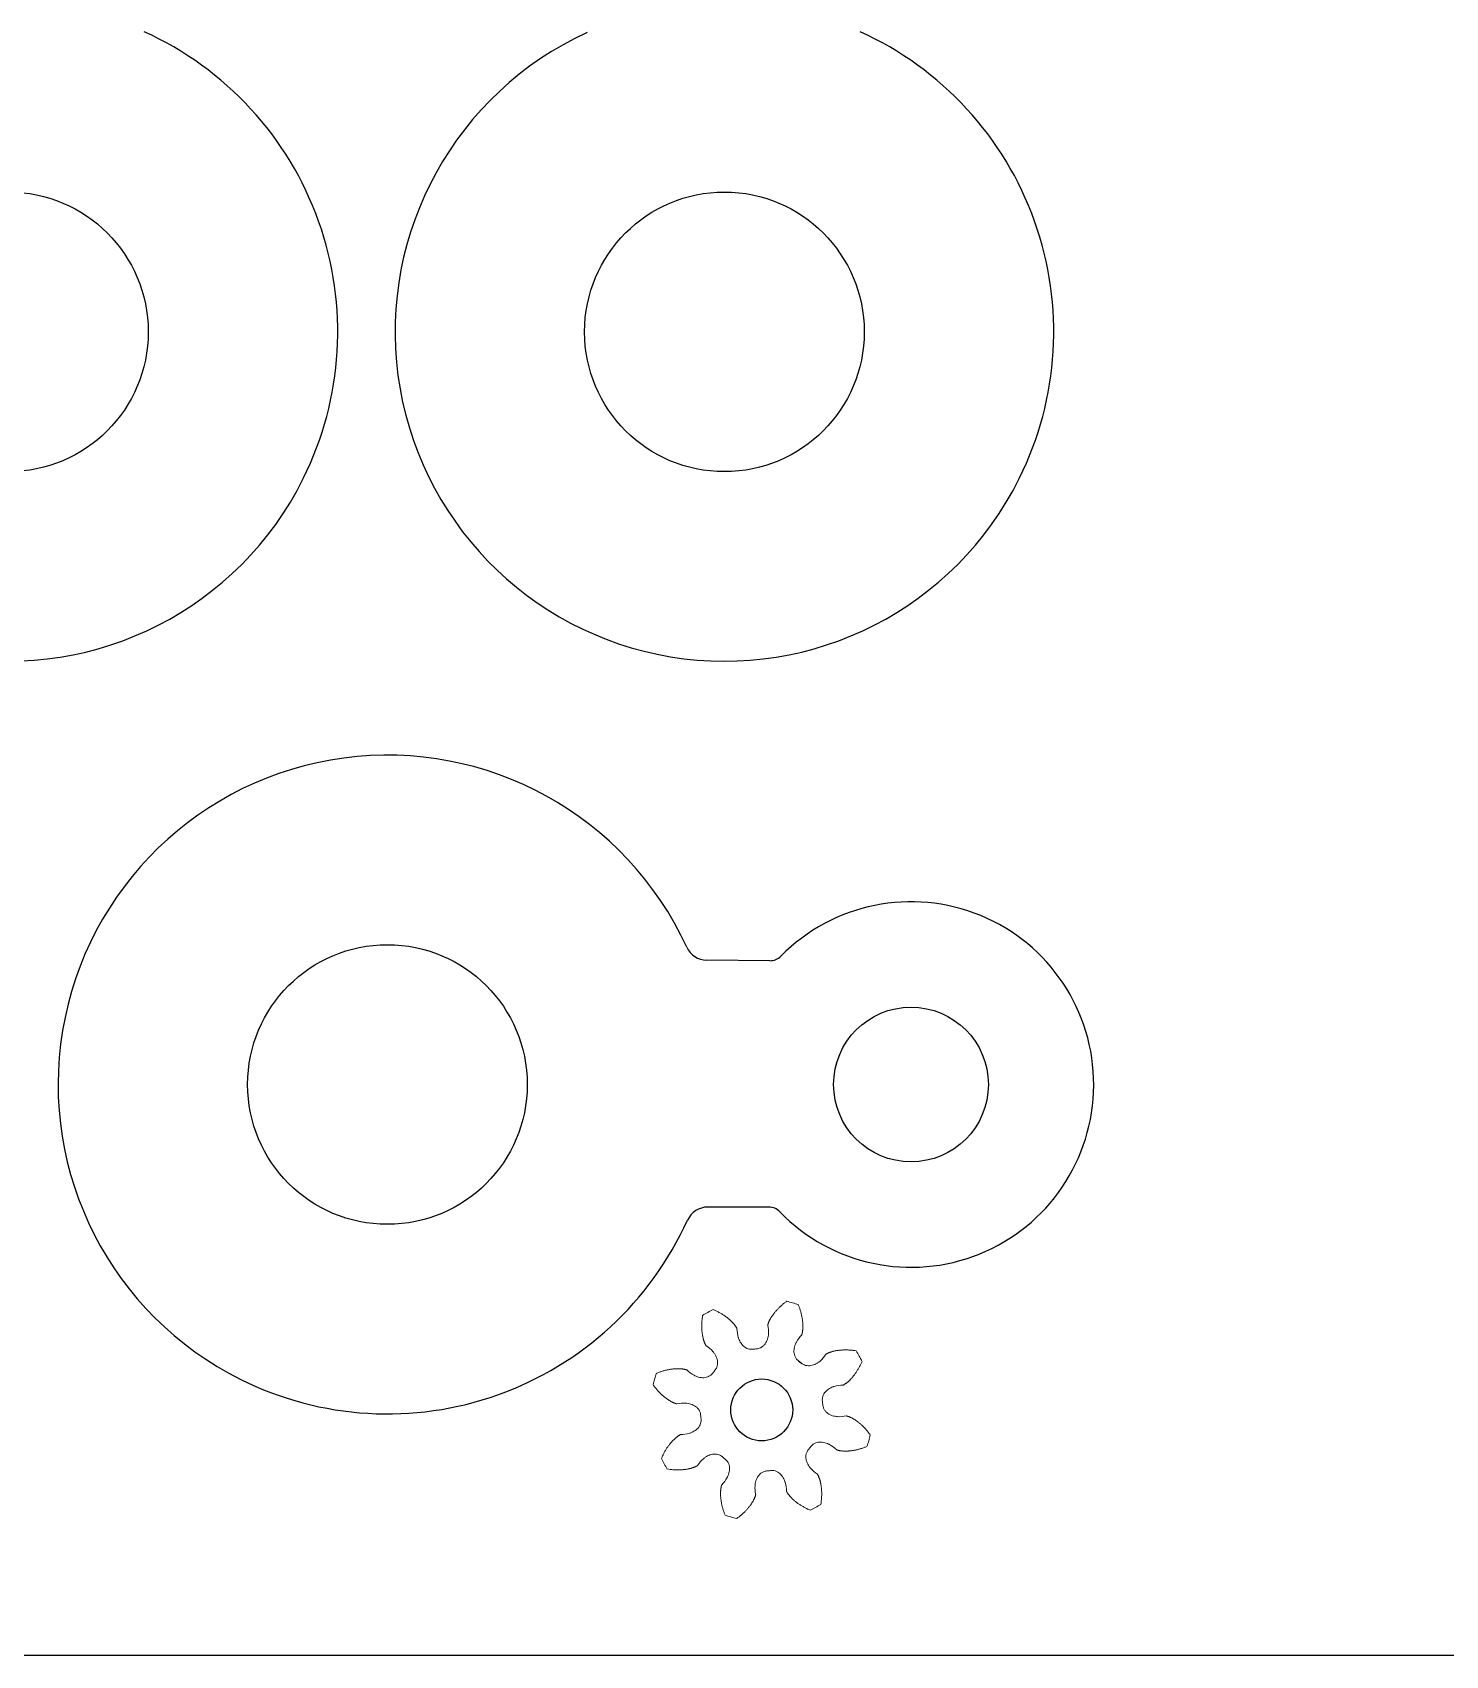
# Model space of a CAD drawing. Header units: inches. Extents: x -135.5 to -117.5, y -14 to -2.
# Drawn here: x -130.83 to -125.12, y -13.98 to -7.43 of the extents above; entities that cross this region are included whole.
import ezdxf

# ---------------------------------------------------------------- set-up
doc = ezdxf.new("R2010")
doc.units = ezdxf.units.IN
doc.header["$MEASUREMENT"] = 0
doc.layers.add('Layer4', color=6, linetype='Continuous')
doc.layers.add('Layer6', color=2, linetype='Continuous')

msp = doc.modelspace()

# ---------------------------------------------------------------- linework, layer by layer
at = {"color": 7, "linetype": 'Continuous', "lineweight": 15}
for radius, start, end in [(0.45, 115.82739, 122.02975), (0.45, 70.82739, 77.02975), (0.2475, 94.70435, 98.15279), (0.45, 25.82739, 32.02975), (0.45, 160.82739, 167.02975), (0.2475, 139.70435, 143.15279), (0.2475, 4.70435, 8.15279), (0.2475, 184.70435, 188.15279), (0.45, 340.82739, 347.02975), (0.2475, 319.70435, 323.15279), (0.45, 205.82739, 212.02975), (0.2475, 229.70435, 233.15279), (0.2475, 274.70435, 278.15279), (0.45, 295.82739, 302.02975), (0.45, 250.82739, 257.02975)]:
    msp.add_arc((-127.8836, -12.9883), radius, start, end, dxfattribs=at)
for points, knots in [([(-128.0796, -12.5832), (-128.0759, -12.5848), (-128.0701, -12.5874), (-128.0623, -12.5912), (-128.0563, -12.5943), (-128.0505, -12.5975), (-128.045, -12.6008), (-128.0397, -12.604), (-128.0347, -12.6073), (-128.03, -12.6106), (-128.0255, -12.6138), (-128.0213, -12.6171), (-128.0174, -12.6203), (-128.0137, -12.6235), (-128.0102, -12.6266), (-128.007, -12.6296), (-128.004, -12.6326), (-128.0012, -12.6355), (-127.9986, -12.6383), (-127.9963, -12.6411), (-127.9942, -12.6437), (-127.9922, -12.6461), (-127.9905, -12.6485), (-127.9889, -12.6507), (-127.9876, -12.6528), (-127.9864, -12.6547), (-127.9853, -12.6565), (-127.9844, -12.6582), (-127.9838, -12.6593), (-127.9835, -12.6599)], [0.0209188, 0.0209188, 0.0209188, 0.0209188, 0.1153566, 0.1704903, 0.2239275, 0.2756683, 0.3257127, 0.3740607, 0.4207123, 0.4656674, 0.5089261, 0.5504884, 0.5903543, 0.6285238, 0.6649968, 0.6997734, 0.7328536, 0.7642374, 0.7939248, 0.8219157, 0.8482102, 0.8728083, 0.89571, 0.9169152, 0.9364241, 0.9542365, 0.9703525, 0.9847721, 1, 1, 1, 1]), ([(-127.8593, -12.6459), (-127.8591, -12.6453), (-127.8588, -12.644), (-127.8582, -12.6422), (-127.8576, -12.6402), (-127.8569, -12.6381), (-127.856, -12.6357), (-127.855, -12.6332), (-127.8538, -12.6305), (-127.8525, -12.6277), (-127.851, -12.6247), (-127.8493, -12.6215), (-127.8474, -12.6182), (-127.8454, -12.6148), (-127.8431, -12.6112), (-127.8406, -12.6075), (-127.8379, -12.6037), (-127.835, -12.5998), (-127.8319, -12.5957), (-127.8285, -12.5916), (-127.8249, -12.5875), (-127.821, -12.5832), (-127.8169, -12.5789), (-127.8125, -12.5746), (-127.8078, -12.5702), (-127.8029, -12.5658), (-127.7977, -12.5614), (-127.7909, -12.5559), (-127.7858, -12.5521), (-127.7826, -12.5498)], [0, 0, 0, 0, 0.0152279, 0.0296475, 0.0457635, 0.0635759, 0.0830848, 0.10429, 0.1271917, 0.1517898, 0.1780843, 0.2060752, 0.2357626, 0.2671464, 0.3002266, 0.3350032, 0.3714762, 0.4096457, 0.4495116, 0.4910739, 0.5343326, 0.5792877, 0.6259393, 0.6742873, 0.7243317, 0.7760725, 0.8295097, 0.8846434, 0.9790812, 0.9790812, 0.9790812, 0.9790812]), ([(-127.7358, -12.5632), (-127.7343, -12.567), (-127.732, -12.5729), (-127.7292, -12.5811), (-127.7271, -12.5876), (-127.7253, -12.594), (-127.7237, -12.6002), (-127.7223, -12.6062), (-127.7211, -12.612), (-127.72, -12.6177), (-127.7192, -12.6231), (-127.7185, -12.6284), (-127.718, -12.6335), (-127.7176, -12.6383), (-127.7174, -12.643), (-127.7172, -12.6475), (-127.7172, -12.6517), (-127.7173, -12.6557), (-127.7175, -12.6595), (-127.7178, -12.6631), (-127.7181, -12.6664), (-127.7185, -12.6695), (-127.7189, -12.6724), (-127.7194, -12.6751), (-127.7199, -12.6775), (-127.7204, -12.6797), (-127.7209, -12.6817), (-127.7214, -12.6836), (-127.7218, -12.6848), (-127.722, -12.6854)], [0.0209188, 0.0209188, 0.0209188, 0.0209188, 0.1153566, 0.1704903, 0.2239275, 0.2756683, 0.3257127, 0.3740607, 0.4207123, 0.4656674, 0.5089261, 0.5504884, 0.5903543, 0.6285238, 0.6649968, 0.6997734, 0.7328536, 0.7642374, 0.7939248, 0.8219157, 0.8482102, 0.8728083, 0.89571, 0.9169152, 0.9364241, 0.9542365, 0.9703525, 0.9847721, 1, 1, 1, 1]), ([(-128.1085, -12.729), (-128.1088, -12.7284), (-128.1095, -12.7273), (-128.1104, -12.7256), (-128.1113, -12.7238), (-128.1123, -12.7217), (-128.1134, -12.7195), (-128.1144, -12.717), (-128.1155, -12.7142), (-128.1166, -12.7113), (-128.1176, -12.7081), (-128.1187, -12.7047), (-128.1197, -12.701), (-128.1207, -12.6971), (-128.1216, -12.693), (-128.1225, -12.6887), (-128.1233, -12.6841), (-128.124, -12.6792), (-128.1246, -12.6742), (-128.1251, -12.6689), (-128.1255, -12.6634), (-128.1258, -12.6576), (-128.1259, -12.6517), (-128.1258, -12.6455), (-128.1256, -12.6391), (-128.1253, -12.6325), (-128.1247, -12.6257), (-128.1238, -12.6171), (-128.1229, -12.6108), (-128.1222, -12.6068)], [0, 0, 0, 0, 0.0152279, 0.0296475, 0.0457635, 0.0635759, 0.0830848, 0.10429, 0.1271917, 0.1517898, 0.1780843, 0.2060752, 0.2357626, 0.2671464, 0.3002266, 0.3350032, 0.3714762, 0.4096457, 0.4495116, 0.4910739, 0.5343326, 0.5792877, 0.6259393, 0.6742873, 0.7243317, 0.7760725, 0.8295097, 0.8846434, 0.9790812, 0.9790812, 0.9790812, 0.9790812]), ([(-127.9039, -12.7416), (-127.8992, -12.7411), (-127.8909, -12.7391), (-127.8804, -12.733), (-127.8725, -12.7255), (-127.8663, -12.7168), (-127.8617, -12.7072), (-127.8585, -12.6969), (-127.8571, -12.6885), (-127.8554, -12.6714), (-127.8567, -12.6578), (-127.8593, -12.6459)], [0, 0, 0, 0, 0.117984, 0.212004, 0.302515, 0.390883, 0.479009, 0.568703, 0.661455, 0.693274, 1, 1, 1, 1]), ([(-127.9835, -12.6599), (-127.9833, -12.6721), (-127.9816, -12.6857), (-127.9761, -12.7019), (-127.9728, -12.7098), (-127.9674, -12.7191), (-127.9608, -12.7274), (-127.9529, -12.7345), (-127.9435, -12.7401), (-127.9319, -12.7438), (-127.9233, -12.7438), (-127.9187, -12.7433)], [0, 0, 0, 0, 0.306726, 0.338545, 0.431297, 0.520991, 0.609117, 0.697485, 0.787996, 0.882016, 1, 1, 1, 1]), ([(-127.722, -12.6854), (-127.7305, -12.6942), (-127.7389, -12.705), (-127.7465, -12.7203), (-127.7498, -12.7282), (-127.7526, -12.7387), (-127.7538, -12.7492), (-127.7532, -12.7599), (-127.7504, -12.7704), (-127.7448, -12.7812), (-127.7388, -12.7873), (-127.7352, -12.7902)], [0, 0, 0, 0, 0.306726, 0.338545, 0.431297, 0.520991, 0.609117, 0.697485, 0.787996, 0.882016, 1, 1, 1, 1]), ([(-128.0724, -12.8282), (-128.0694, -12.8246), (-128.0649, -12.8173), (-128.0619, -12.8055), (-128.0616, -12.7946), (-128.0633, -12.7841), (-128.0669, -12.7741), (-128.0719, -12.7645), (-128.0768, -12.7576), (-128.0877, -12.7443), (-128.0982, -12.7356), (-128.1085, -12.729)], [0, 0, 0, 0, 0.117984, 0.212004, 0.302515, 0.390883, 0.479009, 0.568703, 0.661455, 0.693274, 1, 1, 1, 1]), ([(-127.7235, -12.7995), (-127.7199, -12.8025), (-127.7126, -12.8069), (-127.7008, -12.81), (-127.6899, -12.8103), (-127.6794, -12.8085), (-127.6694, -12.805), (-127.6598, -12.8), (-127.6529, -12.7951), (-127.6396, -12.7842), (-127.6309, -12.7736), (-127.6243, -12.7634)], [0, 0, 0, 0, 0.117984, 0.212004, 0.302515, 0.390883, 0.479009, 0.568703, 0.661455, 0.693274, 1, 1, 1, 1]), ([(-127.6243, -12.7634), (-127.6237, -12.763), (-127.6226, -12.7624), (-127.6209, -12.7615), (-127.6191, -12.7605), (-127.617, -12.7595), (-127.6148, -12.7585), (-127.6123, -12.7575), (-127.6095, -12.7564), (-127.6066, -12.7553), (-127.6034, -12.7542), (-127.6, -12.7532), (-127.5963, -12.7522), (-127.5924, -12.7512), (-127.5883, -12.7503), (-127.584, -12.7494), (-127.5794, -12.7486), (-127.5745, -12.7479), (-127.5695, -12.7473), (-127.5642, -12.7468), (-127.5587, -12.7464), (-127.5529, -12.7461), (-127.547, -12.746), (-127.5408, -12.746), (-127.5344, -12.7462), (-127.5278, -12.7466), (-127.521, -12.7472), (-127.5124, -12.7481), (-127.5061, -12.749), (-127.5021, -12.7496)], [0, 0, 0, 0, 0.0152279, 0.0296475, 0.0457635, 0.0635759, 0.0830848, 0.10429, 0.1271917, 0.1517898, 0.1780843, 0.2060752, 0.2357626, 0.2671464, 0.3002266, 0.3350032, 0.3714762, 0.4096457, 0.4495116, 0.4910739, 0.5343326, 0.5792877, 0.6259393, 0.6742873, 0.7243317, 0.7760725, 0.8295097, 0.8846434, 0.9790812, 0.9790812, 0.9790812, 0.9790812]), ([(-128.3086, -12.8405), (-128.3049, -12.839), (-128.2989, -12.8367), (-128.2908, -12.8339), (-128.2842, -12.8318), (-128.2779, -12.83), (-128.2717, -12.8284), (-128.2657, -12.827), (-128.2598, -12.8258), (-128.2542, -12.8247), (-128.2487, -12.8239), (-128.2434, -12.8232), (-128.2384, -12.8227), (-128.2335, -12.8223), (-128.2289, -12.8221), (-128.2244, -12.8219), (-128.2202, -12.8219), (-128.2162, -12.822), (-128.2124, -12.8222), (-128.2088, -12.8225), (-128.2055, -12.8228), (-128.2023, -12.8232), (-128.1995, -12.8236), (-128.1968, -12.8241), (-128.1943, -12.8246), (-128.1921, -12.8251), (-128.1901, -12.8256), (-128.1882, -12.8261), (-128.187, -12.8265), (-128.1864, -12.8267)], [0.0209188, 0.0209188, 0.0209188, 0.0209188, 0.1153566, 0.1704903, 0.2239275, 0.2756683, 0.3257127, 0.3740607, 0.4207123, 0.4656674, 0.5089261, 0.5504884, 0.5903543, 0.6285238, 0.6649968, 0.6997734, 0.7328536, 0.7642374, 0.7939248, 0.8219157, 0.8482102, 0.8728083, 0.89571, 0.9169152, 0.9364241, 0.9542365, 0.9703525, 0.9847721, 1, 1, 1, 1]), ([(-128.1864, -12.8267), (-128.1777, -12.8352), (-128.1668, -12.8436), (-128.1515, -12.8512), (-128.1436, -12.8545), (-128.1332, -12.8573), (-128.1227, -12.8585), (-128.112, -12.8579), (-128.1014, -12.8551), (-128.0907, -12.8495), (-128.0845, -12.8435), (-128.0816, -12.8399)], [0, 0, 0, 0, 0.306726, 0.338545, 0.431297, 0.520991, 0.609117, 0.697485, 0.787996, 0.882016, 1, 1, 1, 1]), ([(-127.4785, -12.7922), (-127.4801, -12.7959), (-127.4827, -12.8018), (-127.4865, -12.8095), (-127.4896, -12.8156), (-127.4928, -12.8214), (-127.4961, -12.8269), (-127.4993, -12.8322), (-127.5026, -12.8371), (-127.5059, -12.8419), (-127.5091, -12.8463), (-127.5124, -12.8505), (-127.5156, -12.8545), (-127.5188, -12.8582), (-127.5219, -12.8617), (-127.5249, -12.8649), (-127.5279, -12.8679), (-127.5308, -12.8707), (-127.5336, -12.8732), (-127.5364, -12.8756), (-127.539, -12.8777), (-127.5414, -12.8796), (-127.5438, -12.8814), (-127.546, -12.8829), (-127.5481, -12.8843), (-127.55, -12.8855), (-127.5518, -12.8866), (-127.5535, -12.8875), (-127.5546, -12.8881), (-127.5552, -12.8884)], [0.0209188, 0.0209188, 0.0209188, 0.0209188, 0.1153566, 0.1704903, 0.2239275, 0.2756683, 0.3257127, 0.3740607, 0.4207123, 0.4656674, 0.5089261, 0.5504884, 0.5903543, 0.6285238, 0.6649968, 0.6997734, 0.7328536, 0.7642374, 0.7939248, 0.8219157, 0.8482102, 0.8728083, 0.89571, 0.9169152, 0.9364241, 0.9542365, 0.9703525, 0.9847721, 1, 1, 1, 1]), ([(-128.226, -12.964), (-128.2266, -12.9638), (-128.2278, -12.9635), (-128.2297, -12.9629), (-128.2317, -12.9623), (-128.2338, -12.9616), (-128.2361, -12.9607), (-128.2386, -12.9597), (-128.2413, -12.9585), (-128.2442, -12.9572), (-128.2472, -12.9557), (-128.2503, -12.954), (-128.2537, -12.9521), (-128.2571, -12.9501), (-128.2607, -12.9478), (-128.2644, -12.9453), (-128.2682, -12.9426), (-128.2721, -12.9397), (-128.2761, -12.9366), (-128.2802, -12.9332), (-128.2844, -12.9296), (-128.2886, -12.9257), (-128.2929, -12.9216), (-128.2973, -12.9172), (-128.3017, -12.9125), (-128.3061, -12.9076), (-128.3105, -12.9024), (-128.3159, -12.8956), (-128.3197, -12.8905), (-128.3221, -12.8873)], [0, 0, 0, 0, 0.0152279, 0.0296475, 0.0457635, 0.0635759, 0.0830848, 0.10429, 0.1271917, 0.1517898, 0.1780843, 0.2060752, 0.2357626, 0.2671464, 0.3002266, 0.3350032, 0.3714762, 0.4096457, 0.4495116, 0.4910739, 0.5343326, 0.5792877, 0.6259393, 0.6742873, 0.7243317, 0.7760725, 0.8295097, 0.8846434, 0.9790812, 0.9790812, 0.9790812, 0.9790812]), ([(-127.5552, -12.8884), (-127.5674, -12.8886), (-127.581, -12.8903), (-127.5972, -12.8957), (-127.6051, -12.899), (-127.6144, -12.9044), (-127.6227, -12.911), (-127.6298, -12.919), (-127.6354, -12.9284), (-127.6391, -12.94), (-127.6391, -12.9485), (-127.6386, -12.9532)], [0, 0, 0, 0, 0.306726, 0.338545, 0.431297, 0.520991, 0.609117, 0.697485, 0.787996, 0.882016, 1, 1, 1, 1]), ([(-128.1302, -13.0086), (-128.1307, -13.0039), (-128.1327, -12.9956), (-128.1389, -12.9851), (-128.1464, -12.9772), (-128.1551, -12.971), (-128.1647, -12.9664), (-128.175, -12.9632), (-128.1834, -12.9618), (-128.2004, -12.9601), (-128.214, -12.9614), (-128.226, -12.964)], [0, 0, 0, 0, 0.117984, 0.212004, 0.302515, 0.390883, 0.479009, 0.568703, 0.661455, 0.693274, 1, 1, 1, 1]), ([(-127.6369, -12.968), (-127.6364, -12.9726), (-127.6344, -12.981), (-127.6283, -12.9914), (-127.6208, -12.9994), (-127.6121, -13.0056), (-127.6025, -13.0101), (-127.5922, -13.0133), (-127.5838, -13.0148), (-127.5667, -13.0165), (-127.5531, -13.0151), (-127.5412, -13.0126)], [0, 0, 0, 0, 0.117984, 0.212004, 0.302515, 0.390883, 0.479009, 0.568703, 0.661455, 0.693274, 1, 1, 1, 1]), ([(-128.212, -13.0882), (-128.1998, -13.088), (-128.1862, -13.0863), (-128.1699, -13.0808), (-128.1621, -13.0775), (-128.1527, -13.0721), (-128.1444, -13.0655), (-128.1373, -13.0576), (-128.1318, -13.0482), (-128.1281, -13.0366), (-128.128, -13.028), (-128.1286, -13.0234)], [0, 0, 0, 0, 0.306726, 0.338545, 0.431297, 0.520991, 0.609117, 0.697485, 0.787996, 0.882016, 1, 1, 1, 1]), ([(-127.5412, -13.0126), (-127.5406, -13.0128), (-127.5393, -13.0131), (-127.5375, -13.0136), (-127.5355, -13.0143), (-127.5334, -13.015), (-127.531, -13.0159), (-127.5285, -13.0169), (-127.5258, -13.0181), (-127.523, -13.0194), (-127.52, -13.0209), (-127.5168, -13.0226), (-127.5135, -13.0244), (-127.5101, -13.0265), (-127.5065, -13.0288), (-127.5028, -13.0312), (-127.499, -13.0339), (-127.4951, -13.0368), (-127.491, -13.04), (-127.4869, -13.0434), (-127.4828, -13.047), (-127.4785, -13.0509), (-127.4742, -13.055), (-127.4699, -13.0594), (-127.4655, -13.064), (-127.4611, -13.069), (-127.4567, -13.0742), (-127.4512, -13.0809), (-127.4474, -13.086), (-127.4451, -13.0893)], [0, 0, 0, 0, 0.0152279, 0.0296475, 0.0457635, 0.0635759, 0.0830848, 0.10429, 0.1271917, 0.1517898, 0.1780843, 0.2060752, 0.2357626, 0.2671464, 0.3002266, 0.3350032, 0.3714762, 0.4096457, 0.4495116, 0.4910739, 0.5343326, 0.5792877, 0.6259393, 0.6742873, 0.7243317, 0.7760725, 0.8295097, 0.8846434, 0.9790812, 0.9790812, 0.9790812, 0.9790812]), ([(-128.2886, -13.1843), (-128.2871, -13.1806), (-128.2845, -13.1748), (-128.2807, -13.167), (-128.2775, -13.161), (-128.2743, -13.1552), (-128.2711, -13.1497), (-128.2678, -13.1444), (-128.2646, -13.1394), (-128.2613, -13.1347), (-128.258, -13.1302), (-128.2548, -13.126), (-128.2516, -13.1221), (-128.2484, -13.1184), (-128.2453, -13.1149), (-128.2422, -13.1117), (-128.2392, -13.1087), (-128.2363, -13.1059), (-128.2335, -13.1033), (-128.2308, -13.101), (-128.2282, -13.0989), (-128.2257, -13.0969), (-128.2234, -13.0952), (-128.2212, -13.0936), (-128.2191, -13.0923), (-128.2171, -13.0911), (-128.2154, -13.09), (-128.2137, -13.0891), (-128.2126, -13.0885), (-128.212, -13.0882)], [0.0209188, 0.0209188, 0.0209188, 0.0209188, 0.1153566, 0.1704903, 0.2239275, 0.2756683, 0.3257127, 0.3740607, 0.4207123, 0.4656674, 0.5089261, 0.5504884, 0.5903543, 0.6285238, 0.6649968, 0.6997734, 0.7328536, 0.7642374, 0.7939248, 0.8219157, 0.8482102, 0.8728083, 0.89571, 0.9169152, 0.9364241, 0.9542365, 0.9703525, 0.9847721, 1, 1, 1, 1]), ([(-128.0436, -13.1771), (-128.0473, -13.1741), (-128.0546, -13.1696), (-128.0663, -13.1666), (-128.0773, -13.1663), (-128.0878, -13.168), (-128.0978, -13.1716), (-128.1073, -13.1766), (-128.1143, -13.1815), (-128.1275, -13.1924), (-128.1362, -13.2029), (-128.1429, -13.2132)], [0, 0, 0, 0, 0.117984, 0.212004, 0.302515, 0.390883, 0.479009, 0.568703, 0.661455, 0.693274, 1, 1, 1, 1]), ([(-127.6948, -13.1483), (-127.6978, -13.152), (-127.7022, -13.1593), (-127.7053, -13.171), (-127.7056, -13.182), (-127.7038, -13.1925), (-127.7003, -13.2025), (-127.6953, -13.212), (-127.6904, -13.219), (-127.6795, -13.2322), (-127.6689, -13.2409), (-127.6587, -13.2476)], [0, 0, 0, 0, 0.117984, 0.212004, 0.302515, 0.390883, 0.479009, 0.568703, 0.661455, 0.693274, 1, 1, 1, 1]), ([(-127.5807, -13.1498), (-127.5895, -13.1413), (-127.6003, -13.133), (-127.6156, -13.1253), (-127.6235, -13.1221), (-127.634, -13.1193), (-127.6445, -13.1181), (-127.6552, -13.1187), (-127.6657, -13.1214), (-127.6765, -13.127), (-127.6826, -13.133), (-127.6855, -13.1367)], [0, 0, 0, 0, 0.306726, 0.338545, 0.431297, 0.520991, 0.609117, 0.697485, 0.787996, 0.882016, 1, 1, 1, 1]), ([(-127.4585, -13.1361), (-127.4623, -13.1376), (-127.4682, -13.1399), (-127.4764, -13.1427), (-127.4829, -13.1447), (-127.4893, -13.1466), (-127.4955, -13.1482), (-127.5015, -13.1496), (-127.5073, -13.1508), (-127.513, -13.1518), (-127.5184, -13.1527), (-127.5237, -13.1534), (-127.5288, -13.1539), (-127.5336, -13.1543), (-127.5383, -13.1545), (-127.5427, -13.1546), (-127.547, -13.1546), (-127.551, -13.1546), (-127.5548, -13.1544), (-127.5583, -13.1541), (-127.5617, -13.1538), (-127.5648, -13.1534), (-127.5677, -13.1529), (-127.5704, -13.1525), (-127.5728, -13.152), (-127.575, -13.1515), (-127.577, -13.151), (-127.5789, -13.1504), (-127.5801, -13.1501), (-127.5807, -13.1498)], [0.0209188, 0.0209188, 0.0209188, 0.0209188, 0.1153566, 0.1704903, 0.2239275, 0.2756683, 0.3257127, 0.3740607, 0.4207123, 0.4656674, 0.5089261, 0.5504884, 0.5903543, 0.6285238, 0.6649968, 0.6997734, 0.7328536, 0.7642374, 0.7939248, 0.8219157, 0.8482102, 0.8728083, 0.89571, 0.9169152, 0.9364241, 0.9542365, 0.9703525, 0.9847721, 1, 1, 1, 1]), ([(-128.1429, -13.2132), (-128.1434, -13.2135), (-128.1445, -13.2142), (-128.1462, -13.2151), (-128.1481, -13.216), (-128.1501, -13.217), (-128.1524, -13.2181), (-128.1549, -13.2191), (-128.1576, -13.2202), (-128.1606, -13.2213), (-128.1638, -13.2223), (-128.1672, -13.2234), (-128.1708, -13.2244), (-128.1747, -13.2254), (-128.1789, -13.2263), (-128.1832, -13.2272), (-128.1878, -13.228), (-128.1926, -13.2287), (-128.1977, -13.2293), (-128.203, -13.2298), (-128.2085, -13.2302), (-128.2142, -13.2305), (-128.2202, -13.2306), (-128.2264, -13.2305), (-128.2328, -13.2303), (-128.2394, -13.23), (-128.2462, -13.2294), (-128.2548, -13.2285), (-128.2611, -13.2276), (-128.2651, -13.2269)], [0, 0, 0, 0, 0.0152279, 0.0296475, 0.0457635, 0.0635759, 0.0830848, 0.10429, 0.1271917, 0.1517898, 0.1780843, 0.2060752, 0.2357626, 0.2671464, 0.3002266, 0.3350032, 0.3714762, 0.4096457, 0.4495116, 0.4910739, 0.5343326, 0.5792877, 0.6259393, 0.6742873, 0.7243317, 0.7760725, 0.8295097, 0.8846434, 0.9790812, 0.9790812, 0.9790812, 0.9790812]), ([(-128.0451, -13.2911), (-128.0366, -13.2824), (-128.0283, -13.2715), (-128.0206, -13.2562), (-128.0174, -13.2483), (-128.0146, -13.2379), (-128.0134, -13.2274), (-128.014, -13.2167), (-128.0167, -13.2061), (-128.0223, -13.1954), (-128.0283, -13.1892), (-128.032, -13.1863)], [0, 0, 0, 0, 0.306726, 0.338545, 0.431297, 0.520991, 0.609117, 0.697485, 0.787996, 0.882016, 1, 1, 1, 1]), ([(-127.8633, -13.2349), (-127.8679, -13.2354), (-127.8763, -13.2374), (-127.8867, -13.2436), (-127.8947, -13.2511), (-127.9009, -13.2598), (-127.9054, -13.2694), (-127.9086, -13.2797), (-127.9101, -13.2881), (-127.9118, -13.3051), (-127.9104, -13.3187), (-127.9079, -13.3307)], [0, 0, 0, 0, 0.117984, 0.212004, 0.302515, 0.390883, 0.479009, 0.568703, 0.661455, 0.693274, 1, 1, 1, 1]), ([(-127.7837, -13.3167), (-127.7839, -13.3045), (-127.7856, -13.2909), (-127.791, -13.2746), (-127.7943, -13.2668), (-127.7997, -13.2574), (-127.8063, -13.2491), (-127.8143, -13.242), (-127.8237, -13.2365), (-127.8353, -13.2328), (-127.8438, -13.2327), (-127.8485, -13.2333)], [0, 0, 0, 0, 0.306726, 0.338545, 0.431297, 0.520991, 0.609117, 0.697485, 0.787996, 0.882016, 1, 1, 1, 1]), ([(-128.0314, -13.4133), (-128.0329, -13.4096), (-128.0352, -13.4036), (-128.038, -13.3955), (-128.04, -13.3889), (-128.0419, -13.3826), (-128.0435, -13.3764), (-128.0449, -13.3704), (-128.0461, -13.3645), (-128.0471, -13.3589), (-128.048, -13.3534), (-128.0487, -13.3481), (-128.0492, -13.3431), (-128.0496, -13.3382), (-128.0498, -13.3336), (-128.0499, -13.3291), (-128.0499, -13.3249), (-128.0499, -13.3209), (-128.0497, -13.3171), (-128.0494, -13.3135), (-128.0491, -13.3102), (-128.0487, -13.307), (-128.0482, -13.3042), (-128.0478, -13.3015), (-128.0473, -13.299), (-128.0468, -13.2968), (-128.0463, -13.2948), (-128.0457, -13.2929), (-128.0454, -13.2917), (-128.0451, -13.2911)], [0.0209188, 0.0209188, 0.0209188, 0.0209188, 0.1153566, 0.1704903, 0.2239275, 0.2756683, 0.3257127, 0.3740607, 0.4207123, 0.4656674, 0.5089261, 0.5504884, 0.5903543, 0.6285238, 0.6649968, 0.6997734, 0.7328536, 0.7642374, 0.7939248, 0.8219157, 0.8482102, 0.8728083, 0.89571, 0.9169152, 0.9364241, 0.9542365, 0.9703525, 0.9847721, 1, 1, 1, 1]), ([(-127.6587, -13.2476), (-127.6583, -13.2481), (-127.6577, -13.2492), (-127.6568, -13.2509), (-127.6558, -13.2528), (-127.6548, -13.2548), (-127.6538, -13.2571), (-127.6528, -13.2596), (-127.6517, -13.2623), (-127.6506, -13.2653), (-127.6495, -13.2685), (-127.6485, -13.2719), (-127.6475, -13.2755), (-127.6465, -13.2794), (-127.6456, -13.2836), (-127.6447, -13.2879), (-127.6439, -13.2925), (-127.6432, -13.2973), (-127.6426, -13.3024), (-127.6421, -13.3077), (-127.6417, -13.3132), (-127.6414, -13.3189), (-127.6413, -13.3249), (-127.6413, -13.3311), (-127.6415, -13.3375), (-127.6419, -13.3441), (-127.6425, -13.3509), (-127.6434, -13.3595), (-127.6443, -13.3658), (-127.6449, -13.3698)], [0, 0, 0, 0, 0.0152279, 0.0296475, 0.0457635, 0.0635759, 0.0830848, 0.10429, 0.1271917, 0.1517898, 0.1780843, 0.2060752, 0.2357626, 0.2671464, 0.3002266, 0.3350032, 0.3714762, 0.4096457, 0.4495116, 0.4910739, 0.5343326, 0.5792877, 0.6259393, 0.6742873, 0.7243317, 0.7760725, 0.8295097, 0.8846434, 0.9790812, 0.9790812, 0.9790812, 0.9790812]), ([(-127.9079, -13.3307), (-127.908, -13.3313), (-127.9084, -13.3325), (-127.9089, -13.3344), (-127.9096, -13.3364), (-127.9103, -13.3385), (-127.9112, -13.3408), (-127.9122, -13.3433), (-127.9134, -13.346), (-127.9147, -13.3489), (-127.9162, -13.3519), (-127.9179, -13.355), (-127.9197, -13.3584), (-127.9218, -13.3618), (-127.9241, -13.3654), (-127.9265, -13.3691), (-127.9292, -13.3729), (-127.9321, -13.3768), (-127.9353, -13.3808), (-127.9386, -13.3849), (-127.9423, -13.3891), (-127.9462, -13.3933), (-127.9503, -13.3976), (-127.9547, -13.402), (-127.9593, -13.4064), (-127.9643, -13.4108), (-127.9695, -13.4152), (-127.9762, -13.4206), (-127.9813, -13.4244), (-127.9846, -13.4268)], [0, 0, 0, 0, 0.0152279, 0.0296475, 0.0457635, 0.0635759, 0.0830848, 0.10429, 0.1271917, 0.1517898, 0.1780843, 0.2060752, 0.2357626, 0.2671464, 0.3002266, 0.3350032, 0.3714762, 0.4096457, 0.4495116, 0.4910739, 0.5343326, 0.5792877, 0.6259393, 0.6742873, 0.7243317, 0.7760725, 0.8295097, 0.8846434, 0.9790812, 0.9790812, 0.9790812, 0.9790812]), ([(-127.6875, -13.3933), (-127.6912, -13.3918), (-127.6971, -13.3892), (-127.7048, -13.3854), (-127.7109, -13.3822), (-127.7167, -13.379), (-127.7222, -13.3758), (-127.7275, -13.3725), (-127.7324, -13.3693), (-127.7372, -13.366), (-127.7416, -13.3627), (-127.7458, -13.3595), (-127.7498, -13.3563), (-127.7535, -13.3531), (-127.757, -13.35), (-127.7602, -13.3469), (-127.7632, -13.3439), (-127.766, -13.341), (-127.7685, -13.3382), (-127.7709, -13.3355), (-127.773, -13.3329), (-127.7749, -13.3304), (-127.7767, -13.3281), (-127.7782, -13.3259), (-127.7796, -13.3238), (-127.7808, -13.3218), (-127.7819, -13.3201), (-127.7828, -13.3184), (-127.7834, -13.3173), (-127.7837, -13.3167)], [0.0209188, 0.0209188, 0.0209188, 0.0209188, 0.1153566, 0.1704903, 0.2239275, 0.2756683, 0.3257127, 0.3740607, 0.4207123, 0.4656674, 0.5089261, 0.5504884, 0.5903543, 0.6285238, 0.6649968, 0.6997734, 0.7328536, 0.7642374, 0.7939248, 0.8219157, 0.8482102, 0.8728083, 0.89571, 0.9169152, 0.9364241, 0.9542365, 0.9703525, 0.9847721, 1, 1, 1, 1])]:
    msp.add_open_spline(points, degree=3, knots=knots, dxfattribs=at)
at = {"layer": 'Defpoints'}
msp.add_line((-127.7352, -12.7902), (-127.7235, -12.7995), dxfattribs=at)
msp.add_circle((-127.8836, -12.9883), 0.125, dxfattribs=at)
at = {"layer": 'Layer4'}
for p, q in [((-127.8509, -11.1744), (-128.1054, -11.1722)), ((-127.8552, -12.1693), (-128.1014, -12.1693))]:
    msp.add_line(p, q, dxfattribs=at)
for centre, radius in [((-130.9259, -8.635), 0.5646), ((-128.0343, -8.635), 0.5646), ((-129.3953, -11.6743), 0.5646), ((-127.2807, -11.6743), 0.3125)]:
    msp.add_circle(centre, radius, dxfattribs=at)
for centre, radius, start, end in [((-130.9259, -8.635), 1.33, 114.64271, 333.56125), ((-130.9259, -8.635), 1.33, 333.56125, 65.67183), ((-128.0343, -8.635), 1.33, 114.64271, 333.56125), ((-128.0343, -8.635), 1.33, 333.56125, 65.67183), ((-129.3953, -11.6743), 1.33, 24.64271, 243.56125), ((-127.2807, -11.6743), 0.738, 224.14206, 135.36667), ((-128.1046, -11.0822), 0.09, 204.64271, 269.5069), ((-127.8504, -11.1119), 0.0625, 269.5069, 315.36667), ((-128.1014, -12.2593), 0.09, 90, 155.67183), ((-127.8552, -12.2318), 0.0625, 44.14206, 90), ((-129.3953, -11.6743), 1.33, 243.56125, 335.67183)]:
    msp.add_arc(centre, radius, start, end, dxfattribs=at)
at = {"layer": 'Layer6'}
msp.add_line((-117.4693, -13.9802), (-135.4693, -13.9802), dxfattribs=at)

doc.saveas('drawing.dxf')
